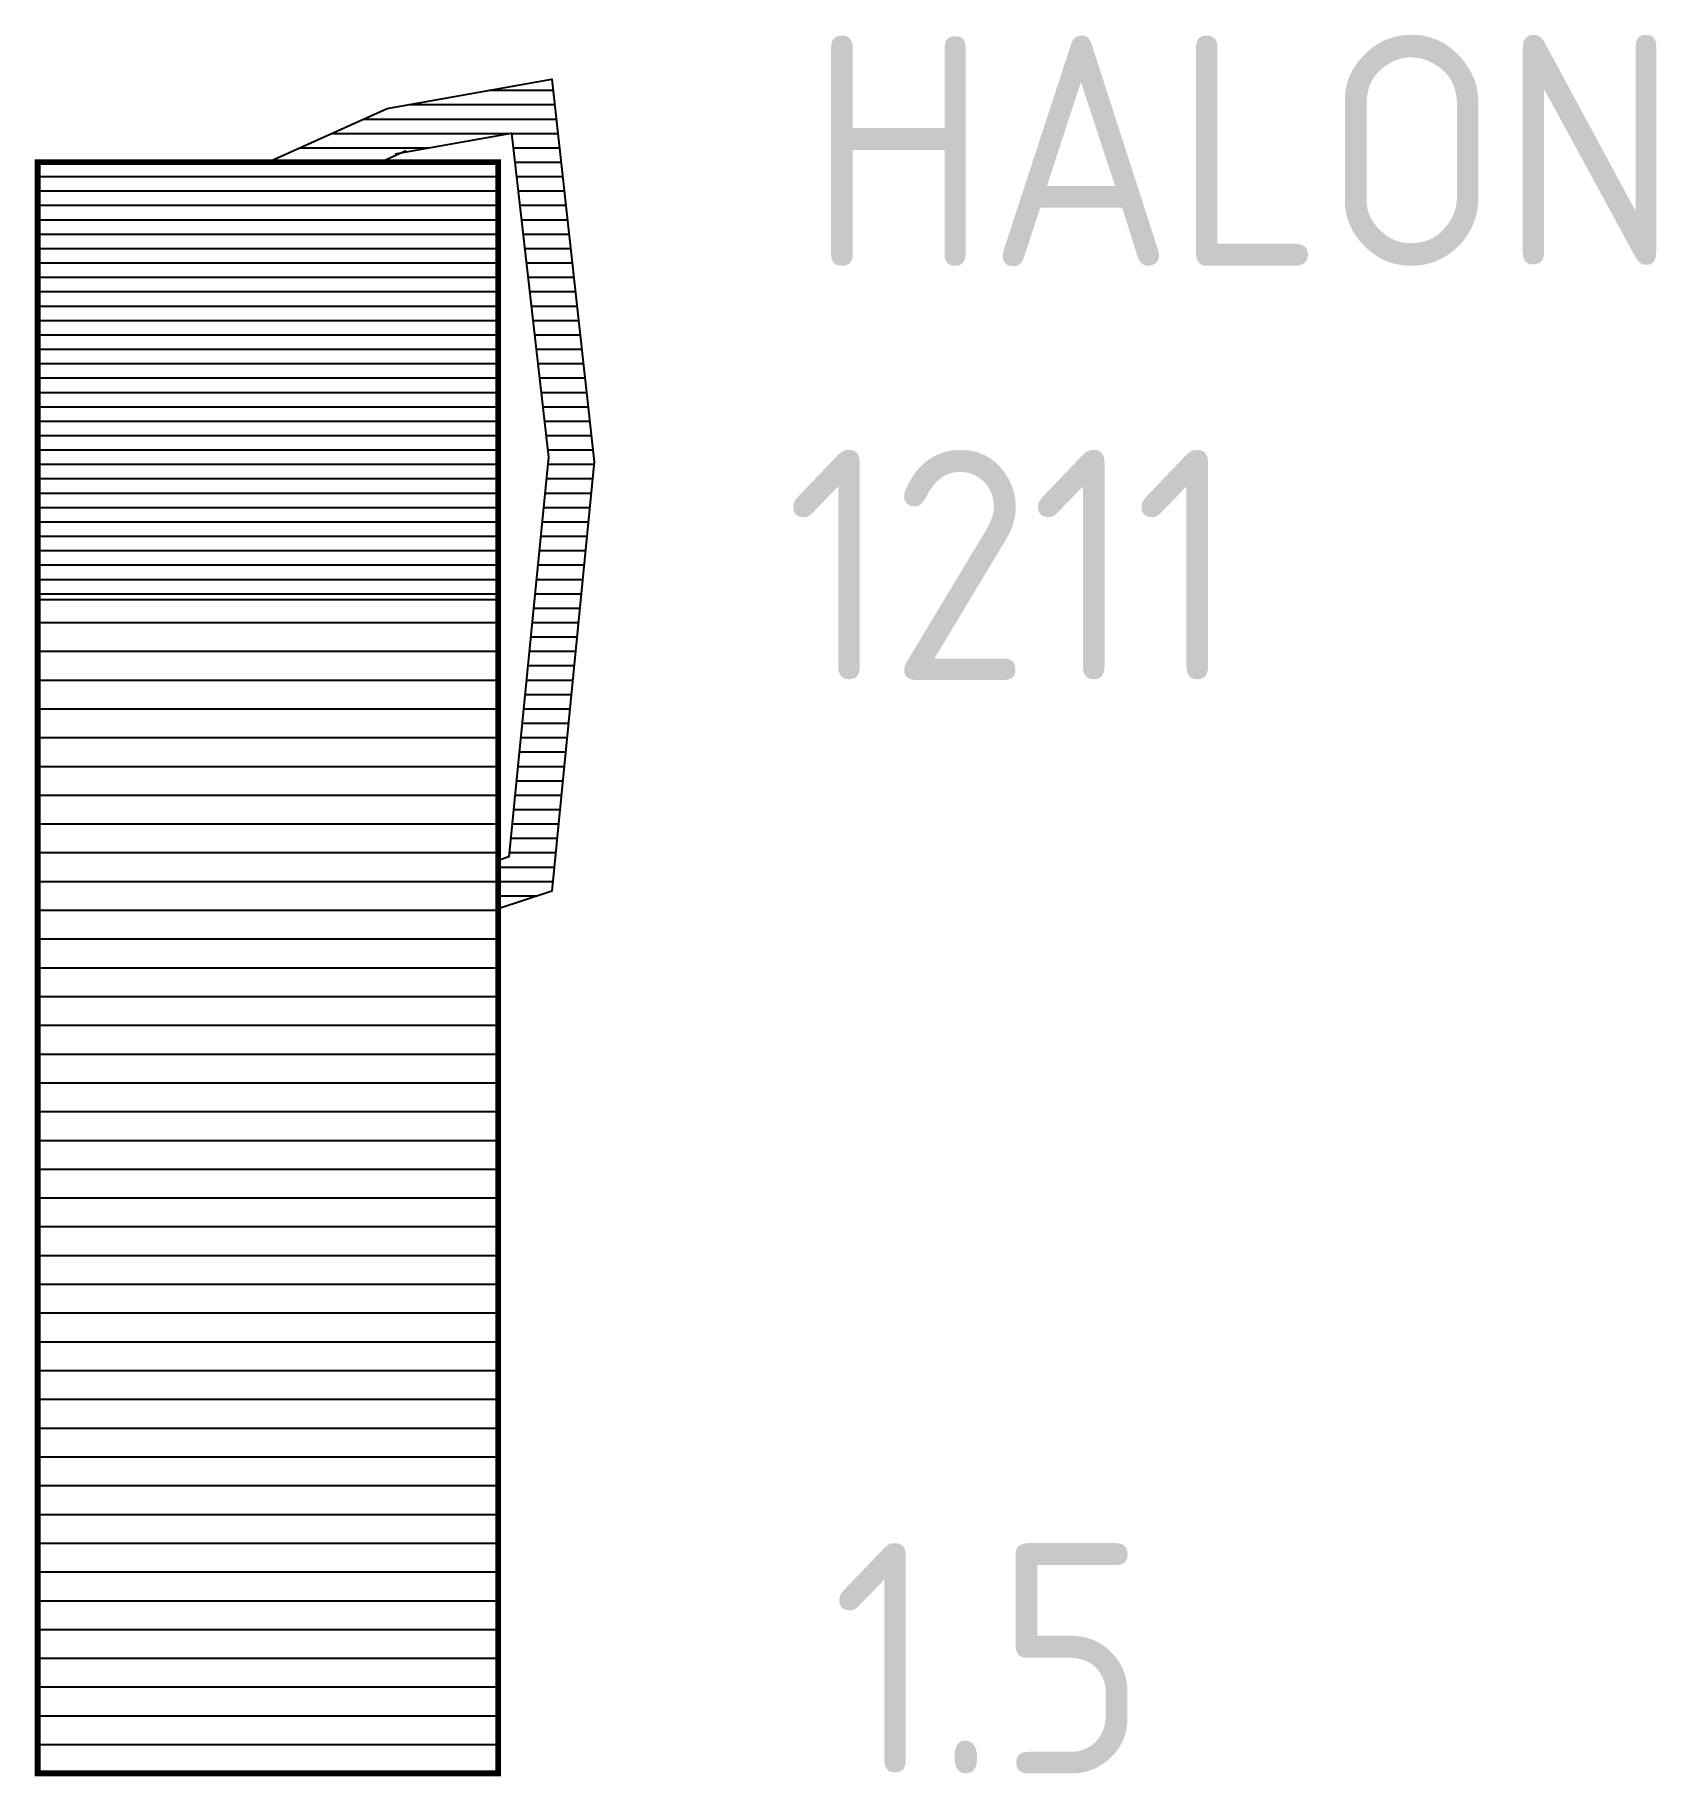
# Model space of a CAD drawing. Extents: x -0.01 to 7.03, y -0.01 to 7.55.
import ezdxf

# ---------------------------------------------------------------- set-up
doc = ezdxf.new("R2010")
doc.units = 0
doc.layers.get('0').update_dxf_attribs({"linetype": 'CONTINUOUS'})
for name, color, linetype in [('ROOD', 1, 'CONTINUOUS'), ('TXT', 7, 'CONTINUOUS'), ('VEILIG', 7, 'CONTINUOUS')]:
    doc.layers.add(name, color=color, linetype=linetype)
doc.styles.get("Standard").update_dxf_attribs({"font": 'ISO'})

# ---------------------------------------------------------------- blocks, each defined once
blk = doc.blocks.new('*X')
at = {"color": 0}
for p, q in [((6.9628, 9.8125), (7.2385, 9.8125)), ((6.4167, 9.6875), (7.2524, 9.6875)), ((6.6127, 9.75), (7.2454, 9.75)), ((6.2778, 9.625), (7.0505, 9.625)), ((7.0581, 9.625), (7.2593, 9.625)), ((6.1389, 9.5625), (6.7004, 9.5625)), ((7.0652, 9.5625), (7.2663, 9.5625)), ((7.0724, 9.5), (7.2732, 9.5)), ((5, 9.4375), (7, 9.4375)), ((7.0795, 9.4375), (7.2802, 9.4375)), ((5, 9.375), (7, 9.375)), ((5, 9.3125), (7, 9.3125)), ((7.0867, 9.375), (7.2871, 9.375)), ((7.0938, 9.3125), (7.2941, 9.3125)), ((5, 9.25), (7, 9.25)), ((7.101, 9.25), (7.301, 9.25)), ((5, 9.1875), (7, 9.1875)), ((7.1081, 9.1875), (7.308, 9.1875)), ((5, 9.125), (7, 9.125)), ((7.1153, 9.125), (7.3149, 9.125)), ((5, 9.0625), (7, 9.0625)), ((7.1224, 9.0625), (7.3219, 9.0625)), ((5, 9), (7, 9)), ((5, 8.9375), (7, 8.9375)), ((7.1295, 9), (7.3288, 9)), ((7.1367, 8.9375), (7.3358, 8.9375)), ((5, 8.875), (7, 8.875)), ((7.1438, 8.875), (7.3427, 8.875)), ((5, 8.8125), (7, 8.8125)), ((7.151, 8.8125), (7.3497, 8.8125)), ((5, 8.75), (7, 8.75)), ((7.1581, 8.75), (7.3566, 8.75)), ((5, 8.6875), (7, 8.6875)), ((7.1653, 8.6875), (7.3636, 8.6875)), ((5, 8.625), (7, 8.625)), ((5, 8.5625), (7, 8.5625)), ((7.1724, 8.625), (7.3705, 8.625)), ((7.1796, 8.5625), (7.3775, 8.5625)), ((5, 8.5), (7, 8.5)), ((7.1867, 8.5), (7.3844, 8.5)), ((5, 8.4375), (7, 8.4375)), ((7.1939, 8.4375), (7.3914, 8.4375)), ((5, 8.375), (7, 8.375)), ((7.201, 8.375), (7.3983, 8.375)), ((5, 8.3125), (7, 8.3125)), ((5, 8.25), (7, 8.25)), ((7.2081, 8.3125), (7.4053, 8.3125)), ((7.2153, 8.25), (7.4122, 8.25)), ((5, 8.1875), (7, 8.1875)), ((7.216, 8.1875), (7.417, 8.1875)), ((5, 8.125), (7, 8.125)), ((7.2098, 8.125), (7.4108, 8.125)), ((5, 8.0625), (7, 8.0625)), ((7.2036, 8.0625), (7.4046, 8.0625)), ((5, 8), (7, 8)), ((7.1974, 8), (7.3984, 8)), ((5, 7.9375), (7, 7.9375)), ((5, 7.875), (7, 7.875)), ((7.185, 7.875), (7.386, 7.875)), ((7.1912, 7.9375), (7.3922, 7.9375)), ((5, 7.8125), (7, 7.8125)), ((7.1788, 7.8125), (7.3798, 7.8125)), ((5, 7.75), (7, 7.75)), ((7.1726, 7.75), (7.3736, 7.75)), ((5, 7.6875), (7, 7.6875)), ((7.1664, 7.6875), (7.3674, 7.6875)), ((5, 7.625), (7, 7.625)), ((7.1602, 7.625), (7.3612, 7.625)), ((5, 7.5), (7, 7.5)), ((7.1478, 7.5), (7.3488, 7.5)), ((7.154, 7.5625), (7.355, 7.5625)), ((7.1416, 7.4375), (7.3426, 7.4375)), ((5, 7.375), (7, 7.375)), ((7.1354, 7.375), (7.3364, 7.375)), ((7.1292, 7.3125), (7.3302, 7.3125)), ((5, 7.25), (7, 7.25)), ((7.123, 7.25), (7.324, 7.25)), ((5, 7.125), (7, 7.125)), ((7.1106, 7.125), (7.3116, 7.125)), ((7.1168, 7.1875), (7.3178, 7.1875)), ((7.1044, 7.0625), (7.3054, 7.0625)), ((5, 7), (7, 7)), ((7.0982, 7), (7.2992, 7)), ((7.092, 6.9375), (7.293, 6.9375)), ((5, 6.875), (7, 6.875)), ((7.0796, 6.8125), (7.2806, 6.8125)), ((7.0858, 6.875), (7.2868, 6.875)), ((5, 6.75), (7, 6.75)), ((7.0734, 6.75), (7.2744, 6.75)), ((7.0672, 6.6875), (7.2682, 6.6875)), ((5, 6.625), (7, 6.625)), ((7.0611, 6.625), (7.262, 6.625)), ((7.0549, 6.5625), (7.2558, 6.5625)), ((5, 6.5), (7, 6.5)), ((7, 6.4375), (7.2434, 6.4375)), ((7.0487, 6.5), (7.2496, 6.5)), ((5, 6.375), (7, 6.375)), ((7, 6.375), (7.2372, 6.375)), ((7, 6.3125), (7.171, 6.3125)), ((5, 6.25), (7, 6.25)), ((5, 6.125), (7, 6.125)), ((5, 6), (7, 6)), ((5, 5.875), (7, 5.875)), ((5, 5.75), (7, 5.75)), ((5, 5.625), (7, 5.625)), ((5, 5.5), (7, 5.5)), ((5, 5.375), (7, 5.375)), ((5, 5.25), (7, 5.25)), ((5, 5.125), (7, 5.125)), ((5, 5), (7, 5)), ((5, 4.875), (7, 4.875)), ((5, 4.75), (7, 4.75)), ((5, 4.625), (7, 4.625)), ((5, 4.5), (7, 4.5)), ((5, 4.375), (7, 4.375)), ((5, 4.25), (7, 4.25)), ((5, 4.125), (7, 4.125)), ((5, 4), (7, 4)), ((5, 3.875), (7, 3.875)), ((5, 3.75), (7, 3.75)), ((5, 3.625), (7, 3.625)), ((5, 3.5), (7, 3.5)), ((5, 3.375), (7, 3.375)), ((5, 3.25), (7, 3.25)), ((5, 3.125), (7, 3.125)), ((5, 3), (7, 3)), ((5, 2.875), (7, 2.875)), ((5, 2.75), (7, 2.75)), ((5, 2.625), (7, 2.625))]:
    blk.add_line(p, q, dxfattribs=at)

msp = doc.modelspace()

# ---------------------------------------------------------------- linework, layer by layer
at = {"layer": 'VEILIG', "color": 0}
for p, q in [((1.4874, 7), (1.6001, 7.0507)), ((0, 5.1), (2, 5.1))]:
    msp.add_line(p, q, dxfattribs=at)
for points in [[(1, 7), (1.518, 7.2331), (2.2331, 7.3608), (2.418, 5.698), (2.2331, 3.8332), (2, 3.7555)], [(1.5531, 7.0362), (2.0579, 7.1263), (2.219, 5.7177), (2.0469, 3.9819), (2, 3.9663)]]:
    msp.add_lwpolyline(points, dxfattribs=at)
at = {"layer": 'VEILIG', "color": 0, "const_width": 0.025}
for points in [[(0, 5.1), (0, 7), (2, 7), (2, 5.1)], [(2, 5.1), (2, 0), (0, 0), (0, 5.1)]]:
    msp.add_lwpolyline(points, dxfattribs=at)

# ---------------------------------------------------------------- block references
at = {"layer": 'ROOD', "color": 0}
msp.add_blockref('*X', (-5, -2.5), dxfattribs=at)
at = {"layer": 'VEILIG', "color": 0}
msp.add_blockref('*X', (-5, -2.5), dxfattribs=at)
msp.add_blockref('*X', (-5, -2.5), dxfattribs=at)

# ---------------------------------------------------------------- texts
at = {"layer": 'TXT', "color": 0}
for s, p in [('HALON', (3.35, 6.55)), ('1211', (3.25, 4.75)), ('1.5', (3.45, 0))]:
    msp.add_text(s, height=1, dxfattribs=at).set_placement(p)

doc.saveas('drawing.dxf')
